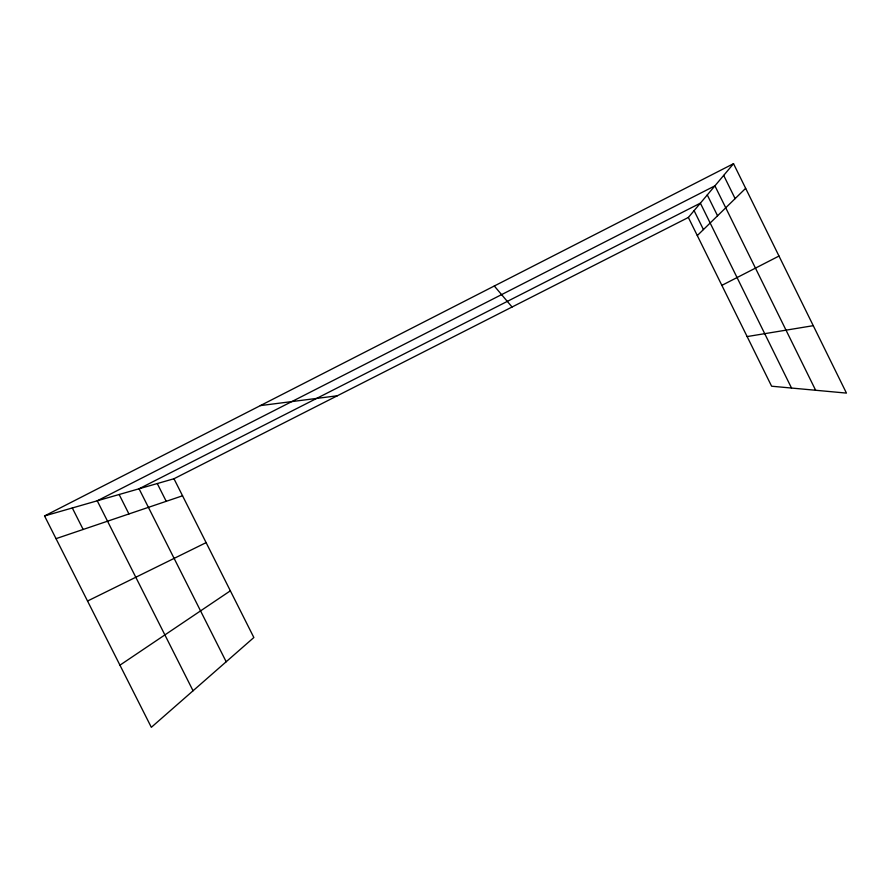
<?xml version="1.0" encoding="UTF-8"?>
<svg xmlns="http://www.w3.org/2000/svg" width="891" height="891" viewBox="0 0 891 891"><rect width="100%" height="100%" fill="white"/><g stroke="black" fill="none" stroke-linecap="round" stroke-linejoin="round"><path stroke-width="1.34" d="M688.364 217.46L733.527 163.688L846.45 393.098L771.617 386.215L688.364 217.46L173.979 478.745L44.55 515.945L151.336 727.312L253.857 637.522L173.979 478.745M697.297 235.569L745.656 188.335M119.94 665.176L230.357 590.822M721.855 285.365L778.99 256.051M44.55 515.945L733.527 163.688M87.541 601.024L206.122 542.63M56.022 538.654L182.555 495.786M747.126 336.575L813.26 325.672M260.35 405.605L337.299 395.782M494.305 286L512.058 307.016M193.057 690.77L97.242 500.798L714.916 185.84L815.644 390.269M72.305 507.97L83.153 529.454M157.273 483.546L166.216 501.321M226.18 661.768L139.063 488.78L700.371 203.159L791.531 388.053M119.138 494.505L128.928 513.951M723.681 175.404L735.12 198.626M707.276 194.929L717.556 215.778M694.089 210.632L703.433 229.577"/></g></svg>
